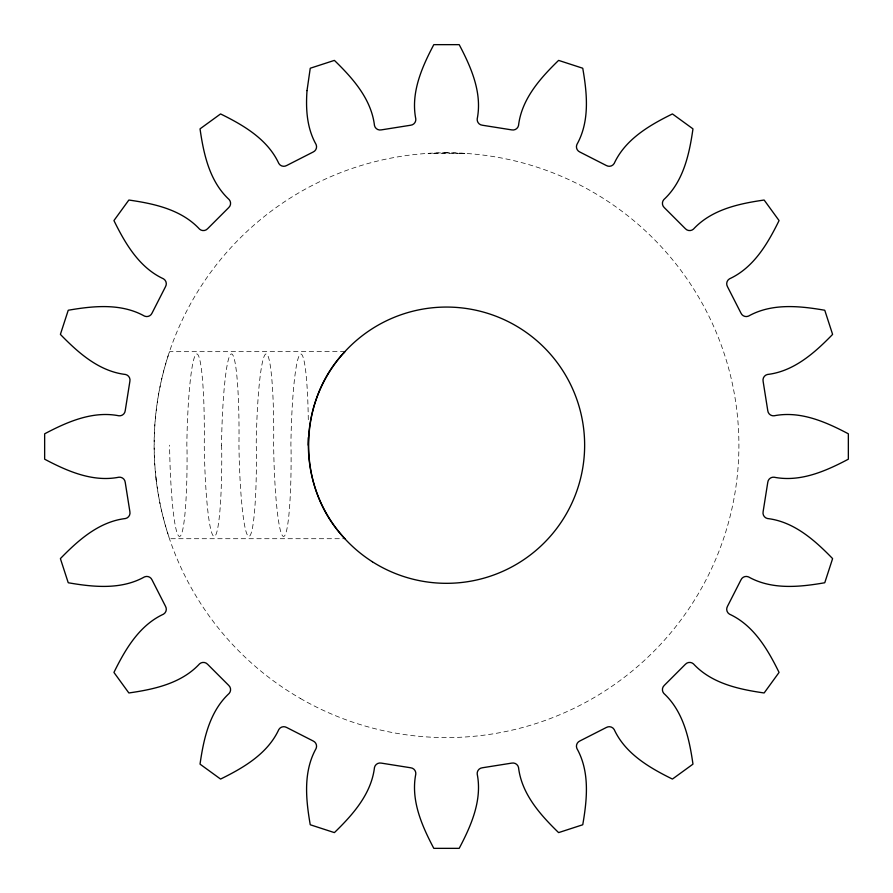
<?xml version="1.0" encoding="UTF-8"?>
<svg xmlns="http://www.w3.org/2000/svg" width="893" height="893" viewBox="0 0 893 893"><rect width="100%" height="100%" fill="white"/><g stroke="black" fill="none" stroke-linecap="round" stroke-linejoin="round"><path stroke-width="0.67" stroke-dasharray="4.46 3.35" d="M344.888 351.663L169.547 351.675C149.064 411.773 149.064 478.615 169.547 538.713L344.921 538.713M155.929 476.784L156.476 482.253M221.497 445.194L221.698 448.063A91.499 8.696 89.2 0 1 214.153 536.414A91.499 8.696 89.2 0 1 204.251 445.194A91.499 8.696 -89.2 0 0 196.862 353.963A91.499 8.696 -89.2 0 0 186.827 445.194L187.017 448.063A91.499 8.696 89.2 0 1 179.471 536.414A91.499 8.696 89.2 0 1 169.57 445.194M308.297 419.743A91.499 8.696 -89.2 0 0 299.68 354.867A91.499 8.696 -89.2 0 0 290.884 445.194L291.062 448.063A91.499 8.696 89.2 0 1 283.516 536.414A91.499 8.696 89.2 0 1 273.626 445.194A91.499 8.696 -89.2 0 0 266.226 353.963A91.499 8.696 -89.2 0 0 256.202 445.194L256.38 448.063A91.499 8.696 89.2 0 1 248.834 536.414A91.499 8.696 89.2 0 1 238.944 445.194A91.499 8.696 -89.2 0 0 231.544 353.963A91.499 8.696 -89.2 0 0 221.52 445.194M446.5 152.792L428.138 153.362L464.862 153.362L446.5 152.792M300.305 698.415A292.402 292.402 0 0 0 738.902 445.194A292.402 292.402 0 0 0 300.305 191.962A292.402 292.402 0 0 0 300.305 698.415"/><path stroke-width="1.34" d="M343.838 352.757L344.531 352.032M344.888 351.663C297.827 400.633 296.376 484.441 341.617 535.074M341.863 535.387L344.921 538.713M308.364 437.559A91.499 8.696 -89.2 0 1 308.275 445.194M307.025 90.573C305.674 108.991 306.824 128.056 316.1 144.499A5.738 5.738 0 0 1 313.108 152.044L286.686 165.506A5.738 5.738 0 0 1 278.828 163.497C267.643 139.241 243.532 125.221 220.571 113.936L200.032 128.86C203.66 154.188 209.554 181.446 229.155 199.574A5.738 5.738 0 0 1 228.641 207.678L207.678 228.641A5.738 5.738 0 0 1 199.574 229.155C181.446 209.554 154.188 203.66 128.86 200.032L113.936 220.571C125.221 243.532 139.241 267.643 163.497 278.828A5.738 5.738 0 0 1 165.506 286.686L152.044 313.108A5.738 5.738 0 0 1 144.499 316.1C121.202 303.051 93.452 305.875 68.236 310.251L60.389 334.395C78.227 352.757 99.011 371.343 125.533 374.48A5.738 5.738 0 0 1 129.876 381.344L125.232 410.624A5.738 5.738 0 0 1 118.981 415.803C92.794 410.601 67.276 421.853 44.65 433.808L44.65 459.192C67.276 471.147 92.794 482.399 118.981 477.197A5.738 5.738 0 0 1 125.232 482.376L129.876 511.656A5.738 5.738 0 0 1 125.533 518.52C99.011 521.657 78.227 540.243 60.389 558.605L68.236 582.749C93.452 587.125 121.202 589.949 144.499 576.9A5.738 5.738 0 0 1 152.044 579.892L165.506 606.314A5.738 5.738 0 0 1 163.497 614.172C139.241 625.357 125.221 649.468 113.936 672.429L128.86 692.968C154.188 689.34 181.446 683.446 199.574 663.845A5.738 5.738 0 0 1 207.678 664.359L228.641 685.322A5.738 5.738 0 0 1 229.155 693.426C209.554 711.554 203.66 738.812 200.032 764.14L220.571 779.064C243.532 767.779 267.643 753.759 278.828 729.503A5.738 5.738 0 0 1 286.686 727.494L313.108 740.956A5.738 5.738 0 0 1 316.1 748.501C303.051 771.798 305.875 799.548 310.251 824.764L334.395 832.611C352.757 814.773 371.343 793.989 374.48 767.467A5.738 5.738 0 0 1 381.344 763.124L410.624 767.768A5.738 5.738 0 0 1 415.803 774.019C410.601 800.206 421.853 825.724 433.808 848.35L459.192 848.35C471.147 825.724 482.399 800.206 477.197 774.019A5.738 5.738 0 0 1 482.376 767.768L511.656 763.124A5.738 5.738 0 0 1 518.52 767.467C521.657 793.989 540.243 814.773 558.605 832.611L582.749 824.764C587.125 799.548 589.949 771.798 576.9 748.501A5.738 5.738 0 0 1 579.892 740.956L606.314 727.494A5.738 5.738 0 0 1 614.172 729.503C625.357 753.759 649.468 767.779 672.429 779.064L692.968 764.14C689.34 738.812 683.446 711.554 663.845 693.426A5.738 5.738 0 0 1 664.359 685.322L685.322 664.359A5.738 5.738 0 0 1 693.426 663.845C711.554 683.446 738.812 689.34 764.14 692.968L779.064 672.429C767.779 649.468 753.759 625.357 729.503 614.172A5.738 5.738 0 0 1 727.494 606.314L740.956 579.892A5.738 5.738 0 0 1 748.501 576.9C771.798 589.949 799.548 587.125 824.764 582.749L832.611 558.605C814.773 540.243 793.989 521.657 767.467 518.52A5.738 5.738 0 0 1 763.124 511.656L767.768 482.376A5.738 5.738 0 0 1 774.019 477.197C800.206 482.399 825.724 471.147 848.35 459.192L848.35 433.808C825.724 421.853 800.206 410.601 774.019 415.803A5.738 5.738 0 0 1 767.768 410.624L763.124 381.344A5.738 5.738 0 0 1 767.467 374.48C793.989 371.343 814.773 352.757 832.611 334.395L824.764 310.251C799.548 305.875 771.798 303.051 748.501 316.1A5.738 5.738 0 0 1 740.956 313.108L727.494 286.686A5.738 5.738 0 0 1 729.503 278.828C753.759 267.643 767.779 243.532 779.064 220.571L764.14 200.032C738.812 203.66 711.554 209.554 693.426 229.155A5.738 5.738 0 0 1 685.322 228.641L664.359 207.678A5.738 5.738 0 0 1 663.845 199.574C683.446 181.446 689.34 154.188 692.968 128.86L672.429 113.936C649.468 125.221 625.357 139.241 614.172 163.497A5.738 5.738 0 0 1 606.314 165.506L579.892 152.044A5.738 5.738 0 0 1 576.9 144.499C589.949 121.202 587.125 93.452 582.749 68.236L558.605 60.389C540.243 78.227 521.657 99.011 518.52 125.533A5.738 5.738 0 0 1 511.656 129.876L482.376 125.232A5.738 5.738 0 0 1 477.197 118.981C482.399 92.794 471.147 67.276 459.192 44.65L433.808 44.65C421.853 67.276 410.601 92.794 415.803 118.981A5.738 5.738 0 0 1 410.624 125.232L381.344 129.876A5.738 5.738 0 0 1 374.48 125.533C371.343 99.011 352.757 78.227 334.395 60.389L310.251 68.236L307.025 90.573M372.403 561.775A138.147 138.147 0 0 0 584.513 451.065A138.147 138.147 0 0 0 382.584 322.73A138.147 138.147 0 0 0 372.403 561.775"/></g></svg>
